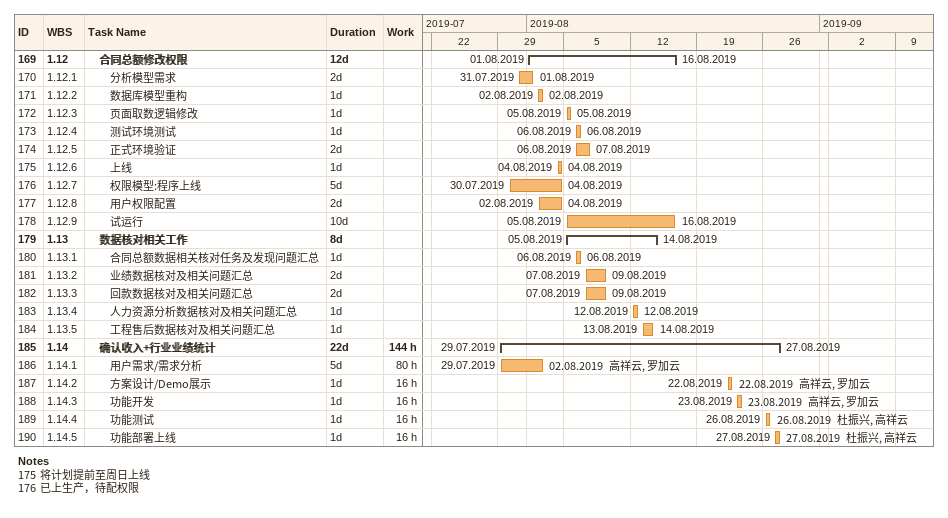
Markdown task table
| ID | WBS | Task | Duration | Start | Finish | Resources | Work (h) |
|---|---|---|---|---|---|---|---|
| 169 | 1.12 | **合同总额修改权限** | 12d | 2019-08-01 | 2019-08-16 |  |  |
| 170 | 1.12.1 | 分析模型需求 | 2d | 2019-07-31 | 2019-08-01 |  |  |
| 171 | 1.12.2 | 数据库模型重构 | 1d | 2019-08-02 | 2019-08-02 |  |  |
| 172 | 1.12.3 | 页面取数逻辑修改 | 1d | 2019-08-05 | 2019-08-05 |  |  |
| 173 | 1.12.4 | 测试环境测试 | 1d | 2019-08-06 | 2019-08-06 |  |  |
| 174 | 1.12.5 | 正式环境验证 | 2d | 2019-08-06 | 2019-08-07 |  |  |
| 175 | 1.12.6 | 上线 | 1d | 2019-08-04 | 2019-08-04 |  |  |
| 176 | 1.12.7 | 权限模型:程序上线 | 5d | 2019-07-30 | 2019-08-04 |  |  |
| 177 | 1.12.8 | 用户权限配置 | 2d | 2019-08-02 | 2019-08-04 |  |  |
| 178 | 1.12.9 | 试运行 | 10d | 2019-08-05 | 2019-08-16 |  |  |
| 179 | 1.13 | **数据核对相关工作** | 8d | 2019-08-05 | 2019-08-14 |  |  |
| 180 | 1.13.1 | 合同总额数据相关核对任务及发现问题汇总 | 1d | 2019-08-06 | 2019-08-06 |  |  |
| 181 | 1.13.2 | 业绩数据核对及相关问题汇总 | 2d | 2019-08-07 | 2019-08-09 |  |  |
| 182 | 1.13.3 | 回款数据核对及相关问题汇总 | 2d | 2019-08-07 | 2019-08-09 |  |  |
| 183 | 1.13.4 | 人力资源分析数据核对及相关问题汇总 | 1d | 2019-08-12 | 2019-08-12 |  |  |
| 184 | 1.13.5 | 工程售后数据核对及相关问题汇总 | 1d | 2019-08-13 | 2019-08-14 |  |  |
| 185 | 1.14 | **确认收入+行业业绩统计** | 22d | 2019-07-29 | 2019-08-27 |  | 144 |
| 186 | 1.14.1 | 用户需求/需求分析 | 5d | 2019-07-29 | 2019-08-02 | 高祥云, 罗加云 | 80 |
| 187 | 1.14.2 | 方案设计/Demo展示 | 1d | 2019-08-22 | 2019-08-22 | 高祥云, 罗加云 | 16 |
| 188 | 1.14.3 | 功能开发 | 1d | 2019-08-23 | 2019-08-23 | 高祥云, 罗加云 | 16 |
| 189 | 1.14.4 | 功能测试 | 1d | 2019-08-26 | 2019-08-26 | 杜振兴, 高祥云 | 16 |
| 190 | 1.14.5 | 功能部署上线 | 1d | 2019-08-27 | 2019-08-27 | 杜振兴, 高祥云 | 16 |

Notes
- 175: 将计划提前至周日上线
- 176: 已上生产，待配权限
